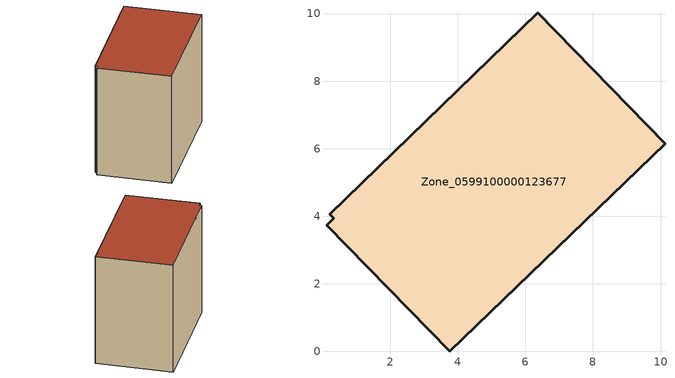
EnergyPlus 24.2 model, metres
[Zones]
Zone_0599100000123677
 floor ground (C_G): 10.13,6.14 3.76,0 0.12,3.74 0.32,3.94 0.21,4.06 6.37,10.03 z0
 wall outside (C_F): 10.13,6.14 6.37,10.03 0.21,4.06 0.32,3.94 0.12,3.74 3.76,0 10.13,6.14 z0:8.26
 roof outside (C_R): 3.76,0 10.13,6.14 6.37,10.03 0.21,4.06 0.32,3.94 0.12,3.74 z8.26
[BUILDING]
Pand.0599100000123677: North Axis=0; Terrain=City; Loads Convergence Tolerance Value=0.04; Temperature Convergence Tolerance Value=0.4; Solar Distribution=FullExterior; Maximum Number of Warmup Days=25; Minimum Number of Warmup Days=1
[Site:Location]
Rotterdam.The.Hague.AP_ZH_NLD Design_Conditions: Latitude=51.96; Longitude=4.45; Time Zone=1; Elevation=-4.5
[SITE:GROUNDTEMPERATURE:BUILDINGSURFACE]
18, 18, 18, 18, 18, 18, 18, 18, 18, 18, 18, 18
[MATERIAL] Thermal Absorptance=0.9; Solar Absorptance=0.7; Visible Absorptance=0.7
Name | Roughness | Thickness | Conductivity | Density | Specific Heat
G.TI.1975-1991 | MediumSmooth | 0.15 | 0.288461 | 540 | 1210
F.TI.1975-1991 | Rough | 0.3 | 0.230769 | 1920 | 840
R.TI.1975-1991 | MediumRough | 0.2 | 0.153846 | 1500 | 1000
[CONSTRUCTION]
C_G: G.TI.1975-1991
C_F: F.TI.1975-1991
C_R: R.TI.1975-1991
[ZONE]
Zone_0599100000123677: Type=1; Multiplier=1; Ceiling Height=Autocalculate; Volume=Autocalculate; Floor Area=autocalculate; Part of Total Floor Area=Yes
[ZONEINFILTRATION:DESIGNFLOWRATE]
Infil_Zone_0599100000123677: Zone or ZoneList or Space or SpaceList=Zone_0599100000123677; Schedule=AlwaysOn; Design Flow Rate Calculation Method=Flow/Area; Flow Rate per Floor Area=0.003; Constant Term Coefficient=1; Temperature Term Coefficient=0; Velocity Term Coefficient=0; Velocity Squared Term Coefficient=0
[HVACTEMPLATE:ZONE:IDEALLOADSAIRSYSTEM]
Zone_0599100000123677: Maximum Heating Supply Air Temperature=50; Minimum Cooling Supply Air Temperature=13; Maximum Heating Supply Air Humidity Ratio=0.0156; Minimum Cooling Supply Air Humidity Ratio=0.0077; Heating Limit=NoLimit; Cooling Limit=NoLimit; Dehumidification Control Type=ConstantSensibleHeatRatio; Cooling Sensible Heat Ratio=0.7; Dehumidification Setpoint=60; Humidification Control Type=None; Humidification Setpoint=30; Outdoor Air Method=None; Outdoor Air Flow Rate per Person=0.00944; Outdoor Air Flow Rate per Zone Floor Area=0; Outdoor Air Flow Rate per Zone=0; Demand Controlled Ventilation Type=None; Outdoor Air Economizer Type=NoEconomizer; Heat Recovery Type=None; Sensible Heat Recovery Effectiveness=0.7; Latent Heat Recovery Effectiveness=0.65
[ZONECONTROL:THERMOSTAT]
ThermostatControl_Zone_0599100000123677: Zone or ZoneList=Zone_0599100000123677; Control Type Schedule=DualSetpointControlType; Control 1=Thermostat_Zone_0599100000123677; Temperature Difference Between Cutout And Setpoint=0
[THERMOSTATSETPOINT:DUALSETPOINT]
Thermostat_Zone_0599100000123677: Heating Setpoint Temperature Schedule=HeatingSetpoint_Zone_0599100000123677; Cooling Setpoint Temperature Schedule=CoolingSetpoint_Zone_0599100000123677
[SCHEDULE:COMPACT]
HeatingSetpoint_Zone_0599100000123677: Through: 12/31, For: AllDays, Until: 24:00, 21
CoolingSetpoint_Zone_0599100000123677: Through: 12/31, For: AllDays, Until: 24:00, 24
DualSetpointControlType: Through: 12/31, For: AllDays, Until: 24:00, 4
AlwaysOn: Through: 12/31, For: AllDays, Until: 24:00, 1
